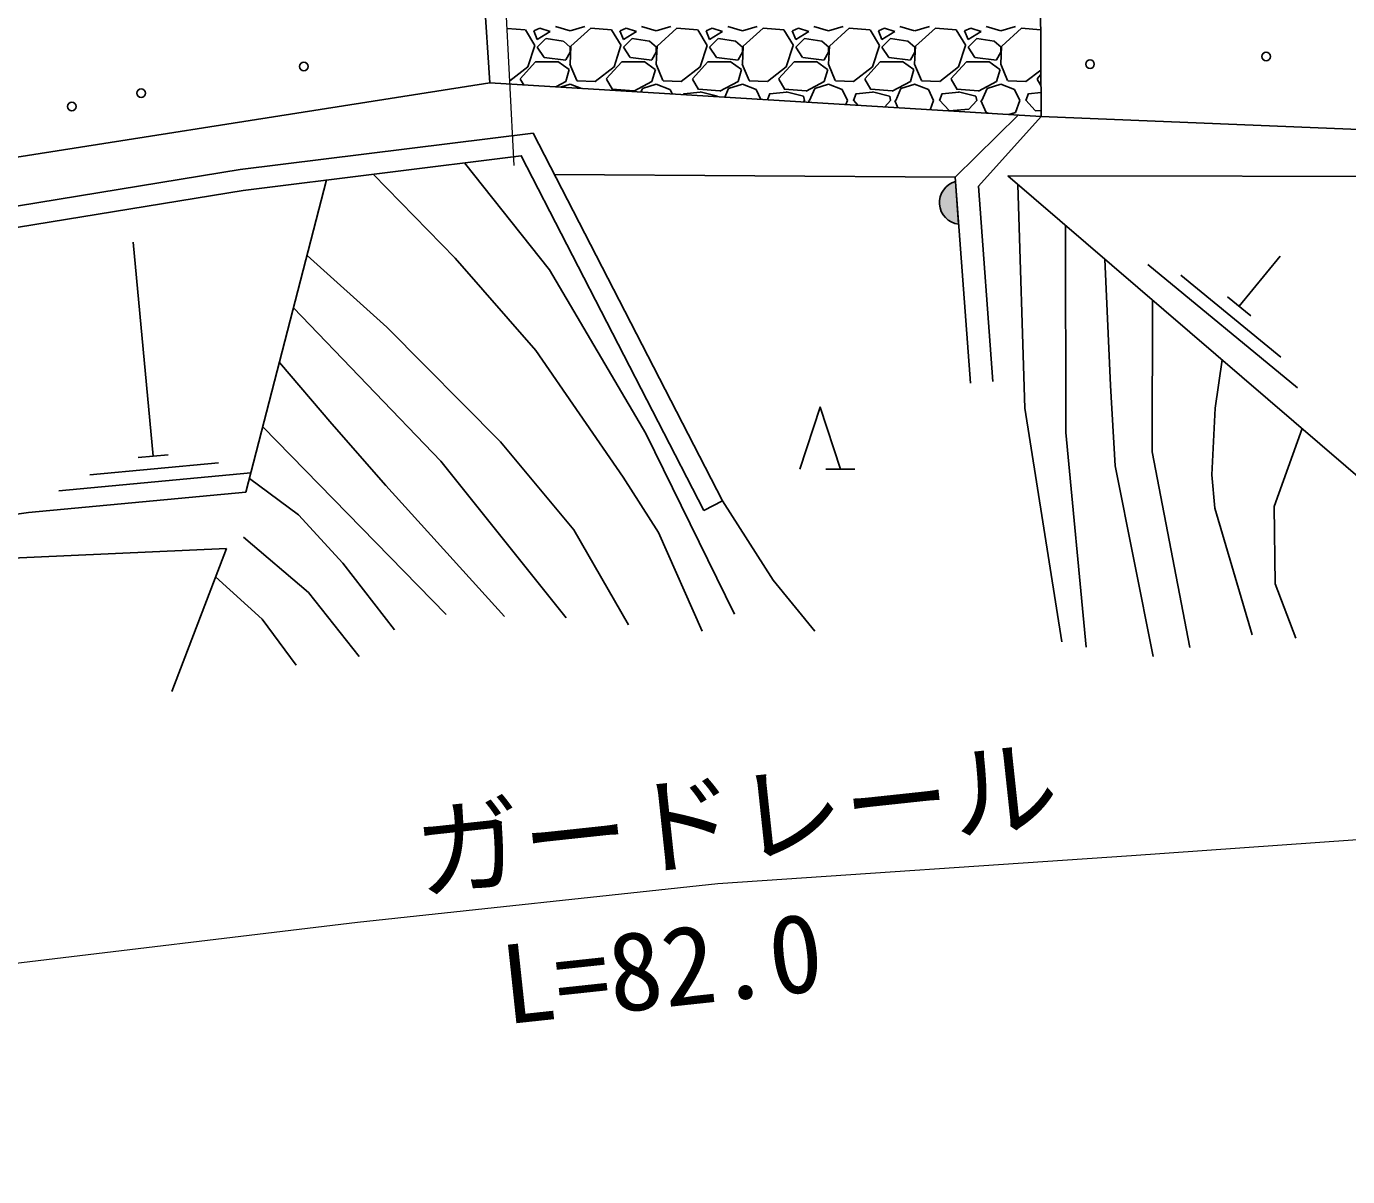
# Model space of a CAD drawing. Units: millimetres at full size, sheet at 1:1000; details may follow other scales. Extents: x 40000 to 680000, y 20000 to 380000.
# Drawn here: x 415380 to 446049, y 251027 to 277720 of the extents above; entities that cross this region are included whole.
import ezdxf
from ezdxf.enums import TextEntityAlignment as Align

# ---------------------------------------------------------------- set-up
doc = ezdxf.new("R2010")
doc.units = ezdxf.units.MM
doc.header["$LTSCALE"] = 1000
doc.layers.add('M-BGD', color=7, linetype='Continuous', lineweight=25)
doc.layers.add('M-STR-HTXT', color=7, linetype='Continuous', lineweight=13)
doc.styles.add('ＭＳ ゴシック', font='')
doc.styles.get('ＭＳ ゴシック').set_extended_font_data('MS Gothic')

msp = doc.modelspace()

# ---------------------------------------------------------------- hatches: boundary and pattern name
at = {"layer": 'M-BGD'}
msp.add_hatch(color=256, dxfattribs=at).paths.add_polyline_path([(437018, 273130, -0.82183), (436944, 274118)])

# ---------------------------------------------------------------- linework, layer by layer
for p, q in [((438900, 281469), (438935, 275629)), ((426138, 276410), (425850, 280758)), ((426960, 277638), (426539, 277674)), ((427185, 277281), (426965, 277641)), ((427159, 277620), (427239, 277420)), ((427300, 277680), (427160, 277620)), ((427240, 277420), (427540, 277600)), ((427541, 277600), (427301, 277680)), ((427659, 277719), (427999, 277619)), ((428001, 277619), (428341, 277719)), ((428480, 277680), (428020, 277260)), ((428960, 277638), (428480, 277678)), ((429185, 277281), (428965, 277641)), ((429159, 277620), (429239, 277420)), ((429300, 277680), (429160, 277620)), ((429240, 277420), (429540, 277600)), ((429541, 277600), (429301, 277680)), ((429659, 277719), (429999, 277619)), ((430001, 277619), (430341, 277719)), ((430480, 277680), (430020, 277260)), ((430960, 277638), (430480, 277678)), ((431185, 277281), (430965, 277641)), ((431159, 277620), (431239, 277420)), ((431300, 277680), (431160, 277620)), ((431240, 277420), (431540, 277600)), ((431541, 277600), (431301, 277680)), ((431659, 277719), (431999, 277619)), ((432001, 277619), (432341, 277719)), ((432480, 277680), (432020, 277260)), ((432960, 277638), (432480, 277678)), ((433185, 277281), (432965, 277641)), ((433159, 277620), (433239, 277420)), ((433300, 277680), (433160, 277620)), ((433240, 277420), (433540, 277600)), ((433541, 277600), (433301, 277680)), ((433659, 277719), (433999, 277619)), ((434001, 277619), (434341, 277719)), ((434480, 277680), (434020, 277260)), ((434960, 277638), (434480, 277678)), ((435185, 277281), (434965, 277641)), ((435159, 277620), (435239, 277420)), ((435300, 277680), (435160, 277620)), ((435240, 277420), (435540, 277600)), ((435541, 277600), (435301, 277680)), ((435659, 277719), (435999, 277619)), ((436001, 277619), (436341, 277719)), ((436480, 277680), (436020, 277260)), ((436960, 277638), (436480, 277678)), ((437185, 277281), (436965, 277641)), ((437159, 277620), (437239, 277420)), ((437300, 277680), (437160, 277620)), ((437240, 277420), (437540, 277600)), ((437541, 277600), (437301, 277680)), ((437659, 277719), (437999, 277619)), ((438001, 277619), (438341, 277719)), ((438480, 277680), (438020, 277260)), ((438923, 277642), (438480, 277678)), ((427020, 276779), (427180, 277279)), ((427440, 277440), (427240, 277240)), ((427842, 277381), (427442, 277441)), ((428004, 277236), (427844, 277376)), ((428019, 277261), (427999, 276841)), ((429020, 276779), (429180, 277279)), ((429440, 277440), (429240, 277240)), ((429842, 277381), (429442, 277441)), ((430004, 277236), (429844, 277376)), ((430019, 277261), (429999, 276841)), ((431020, 276779), (431180, 277279)), ((431440, 277440), (431240, 277240)), ((431842, 277381), (431442, 277441)), ((432004, 277236), (431844, 277376)), ((432019, 277261), (431999, 276841)), ((433020, 276779), (433180, 277279)), ((433440, 277440), (433240, 277240)), ((433842, 277381), (433442, 277441)), ((434004, 277236), (433844, 277376)), ((434019, 277261), (433999, 276841)), ((435020, 276779), (435180, 277279)), ((435440, 277440), (435240, 277240)), ((435842, 277381), (435442, 277441)), ((436004, 277236), (435844, 277376)), ((436019, 277261), (435999, 276841)), ((437020, 276779), (437180, 277279)), ((437440, 277440), (437240, 277240)), ((437842, 277381), (437442, 277441)), ((438004, 277236), (437844, 277376)), ((438019, 277261), (437999, 276841)), ((427239, 277241), (427399, 277001)), ((427400, 276999), (427900, 276939)), ((427901, 276941), (428001, 277121)), ((428000, 277120), (428000, 277240)), ((429239, 277241), (429399, 277001)), ((429400, 276999), (429900, 276939)), ((429901, 276941), (430001, 277121)), ((430000, 277120), (430000, 277240)), ((431239, 277241), (431399, 277001)), ((431400, 276999), (431900, 276939)), ((431901, 276941), (432001, 277121)), ((432000, 277120), (432000, 277240)), ((433239, 277241), (433399, 277001)), ((433400, 276999), (433900, 276939)), ((433901, 276941), (434001, 277121)), ((434000, 277120), (434000, 277240)), ((435239, 277241), (435399, 277001)), ((435400, 276999), (435900, 276939)), ((435901, 276941), (436001, 277121)), ((436000, 277120), (436000, 277240)), ((437239, 277241), (437399, 277001)), ((437400, 276999), (437900, 276939)), ((437901, 276941), (438001, 277121)), ((438000, 277120), (438000, 277240)), ((426602, 276456), (427020, 276779)), ((426840, 276501), (427200, 276901)), ((427200, 276900), (427720, 276900)), ((427719, 276904), (427979, 276724)), ((427981, 276720), (427901, 276440)), ((427996, 276845), (428156, 276465)), ((428580, 276439), (429020, 276779)), ((428840, 276501), (429200, 276901)), ((429200, 276900), (429720, 276900)), ((429719, 276904), (429979, 276724)), ((429981, 276720), (429901, 276440)), ((429996, 276845), (430156, 276465)), ((430580, 276439), (431020, 276779)), ((430840, 276501), (431200, 276901)), ((431200, 276900), (431720, 276900)), ((431719, 276904), (431979, 276724)), ((431981, 276720), (431901, 276440)), ((431996, 276845), (432156, 276465)), ((432580, 276439), (433020, 276779)), ((432840, 276501), (433200, 276901)), ((433200, 276900), (433720, 276900)), ((433719, 276904), (433979, 276724)), ((433981, 276720), (433901, 276440)), ((433996, 276845), (434156, 276465)), ((434580, 276439), (435020, 276779)), ((434840, 276501), (435200, 276901)), ((435200, 276900), (435720, 276900)), ((435719, 276904), (435979, 276724)), ((435981, 276720), (435901, 276440)), ((435996, 276845), (436156, 276465)), ((436580, 276439), (437020, 276779)), ((436840, 276501), (437200, 276901)), ((437200, 276900), (437720, 276900)), ((437719, 276904), (437979, 276724)), ((437981, 276720), (437901, 276440)), ((437996, 276845), (438156, 276465)), ((438580, 276439), (438929, 276708)), ((426138, 276410), (438935, 275629)), ((426924, 276362), (426844, 276499)), ((427900, 276440), (427666, 276317)), ((427777, 276310), (428000, 276380)), ((427999, 276380), (428265, 276280)), ((428159, 276459), (428579, 276439)), ((428984, 276259), (428844, 276499)), ((429900, 276440), (429480, 276220)), ((429680, 276280), (430000, 276380)), ((429999, 276380), (430319, 276260)), ((430159, 276459), (430579, 276439)), ((430984, 276259), (430844, 276499)), ((431900, 276440), (431480, 276220)), ((431680, 276280), (432000, 276380)), ((431999, 276380), (432319, 276260)), ((432159, 276459), (432579, 276439)), ((432984, 276259), (432844, 276499)), ((433900, 276440), (433480, 276220)), ((433680, 276280), (434000, 276380)), ((433999, 276380), (434319, 276260)), ((434159, 276459), (434579, 276439)), ((434984, 276259), (434844, 276499)), ((435900, 276440), (435480, 276220)), ((435680, 276280), (436000, 276380)), ((435999, 276380), (436319, 276260)), ((436159, 276459), (436579, 276439)), ((436984, 276259), (436844, 276499)), ((437900, 276440), (437480, 276220)), ((437680, 276280), (438000, 276380)), ((437999, 276380), (438319, 276260)), ((438159, 276459), (438579, 276439)), ((438840, 276501), (438929, 276601)), ((438931, 276350), (438844, 276499)), ((429479, 276223), (428979, 276263)), ((429643, 276196), (429679, 276280)), ((430320, 276259), (430370, 276152)), ((430630, 276136), (430639, 276161)), ((431021, 276198), (430641, 276158)), ((431479, 276223), (430979, 276263)), ((431419, 276101), (431019, 276201)), ((431422, 276088), (431420, 276098)), ((431592, 276077), (431679, 276280)), ((432320, 276259), (432428, 276026)), ((432585, 276017), (432639, 276161)), ((433021, 276198), (432641, 276158)), ((433479, 276223), (432979, 276263)), ((433419, 276101), (433019, 276201)), ((433440, 275998), (433420, 276098)), ((433559, 276000), (433679, 276280)), ((434320, 276259), (434440, 275999)), ((434579, 276001), (434639, 276161)), ((435021, 276198), (434641, 276158)), ((435479, 276223), (434979, 276263)), ((435419, 276101), (435019, 276201)), ((435440, 275998), (435420, 276098)), ((435559, 276000), (435679, 276280)), ((436320, 276259), (436440, 275999)), ((436579, 276001), (436639, 276161)), ((437021, 276198), (436641, 276158)), ((437479, 276223), (436979, 276263)), ((437419, 276101), (437019, 276201)), ((437440, 275998), (437420, 276098)), ((437559, 276000), (437679, 276280)), ((438320, 276259), (438440, 275999)), ((438579, 276001), (438639, 276161)), ((438932, 276189), (438641, 276158)), ((433440, 276001), (433409, 275966)), ((433538, 276001), (433556, 275957)), ((434405, 275906), (434439, 276001)), ((434688, 275888), (434579, 276007)), ((435440, 276001), (435304, 275851)), ((435538, 276001), (435610, 275832)), ((436362, 275786), (436439, 276001)), ((436799, 275767), (436579, 276007)), ((437259, 275801), (436799, 275761)), ((437440, 276001), (437260, 275801)), ((437538, 276001), (437658, 275721)), ((437659, 275719), (437709, 275704)), ((438189, 275675), (438341, 275719)), ((438339, 275721), (438439, 276001)), ((438799, 275767), (438579, 276007)), ((438934, 275772), (438799, 275761)), ((427636, 274287), (436937, 274219)), ((446615, 266999), (438159, 274249)), ((420476, 266908), (422345, 274156)), ((437018, 273130), (436944, 274118)), ((418319, 267748), (417855, 272710)), ((443531, 271226), (444483, 272385)), ((441411, 272191), (444889, 269334)), ((442181, 271946), (444499, 270042)), ((443260, 271448), (443801, 271004)), ((425121, 264069), (420867, 268425)), ((417971, 267716), (418668, 267781)), ((416854, 267310), (419840, 267589)), ((433941, 267448), (434608, 267448)), ((434275, 267448), (433941, 267448)), ((416135, 266941), (420592, 267358)), ((431106, 266488), (431539, 266711)), ((418753, 262285), (420023, 265605))]:
    msp.add_line(p, q, dxfattribs=at)
for points in [[(470485, 277981), (469025, 274403), (438935, 275629)], [(426138, 276410), (412148, 274216), (402188, 271612), (389781, 268014), (383544, 266087), (382457, 266402)], [(438401, 275662), (436937, 274219), (437292, 269438)], [(438935, 275629), (437478, 274009), (437814, 269476)], [(382729, 265352), (384063, 265447), (394436, 268616), (403749, 271096), (410135, 272702), (412832, 273168), (420343, 274398), (427143, 275243), (431539, 266711)], [(382853, 264872), (384153, 264964), (394570, 268148), (403871, 270624), (410236, 272225), (412912, 272687), (420413, 273916), (426865, 274718), (431106, 266488)], [(431819, 264083), (429762, 268269), (427525, 272073), (425551, 274554)], [(431068, 263682), (430055, 265976), (429235, 267257), (427208, 270197), (425330, 272342), (423433, 274291)], [(438159, 274249), (449050, 274234), (456390, 273686), (462986, 273634), (464505, 273693), (461059, 265928)], [(439418, 263438), (438554, 268860), (438396, 274046)], [(439504, 273096), (439512, 268294), (439977, 263314)], [(429354, 263831), (428087, 266035), (426388, 268076), (423750, 270742), (421894, 272405)], [(441533, 263098), (440657, 267519), (440544, 269386), (440412, 272318)], [(427908, 263995), (425002, 267629), (421581, 271192)], [(441520, 271368), (441513, 267850), (442390, 263304)], [(426478, 264024), (423720, 267063), (422468, 268493), (421253, 269918)], [(443832, 263602), (442967, 266541), (442895, 267314), (442977, 268858), (443137, 269980)], [(433335, 267448), (433805, 268886), (434275, 267448)], [(444994, 268388), (444347, 266582), (444368, 264780), (444844, 263519)], [(423928, 263718), (422726, 265267), (421694, 266383), (420558, 267225)], [(389225, 258146), (395375, 261023), (398315, 262196), (402394, 263488), (406016, 264584), (411986, 265943), (415432, 266436), (420476, 266908)], [(433680, 263685), (432718, 264870), (431539, 266711)], [(420023, 265605), (414695, 265360), (407472, 263805), (402333, 262011), (390233, 258004), (391499, 256758)], [(420417, 265867), (421928, 264582), (423102, 263099)], [(419771, 264946), (420849, 263960), (421638, 262899)]]:
    msp.add_lwpolyline(points, dxfattribs=at)
for centre in [(440070, 276846), (444158, 277023), (421819, 276790), (418042, 276171), (416432, 275861)]:
    msp.add_circle(centre, 100, dxfattribs=at)
msp.add_arc((437078, 273632), 505, 105.4168, 263.075, dxfattribs=at)
at = {"layer": 'M-STR-HTXT'}
msp.add_line((426703, 274494), (425705, 293806), dxfattribs=at)
msp.add_lwpolyline([(457388, 259194), (448792, 259022), (441032, 258469), (431431, 257820), (423065, 256923), (414679, 255919), (403779, 254316), (395101, 252728), (386313, 251027)], dxfattribs=at)

# ---------------------------------------------------------------- texts
at = {"layer": 'M-STR-HTXT', "style": 'ＭＳ ゴシック'}
for s, p in [('ガードレール', (424552, 257083)), ('L=82.0', (426567, 254013))]:
    msp.add_text(s, height=1833, rotation=6.12, dxfattribs=at).set_placement(p, align=Align.BOTTOM_LEFT)

doc.saveas('drawing.dxf')
